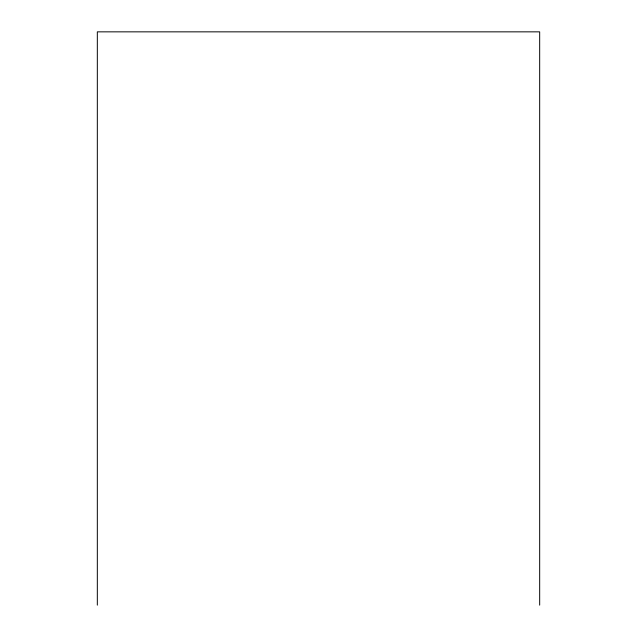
<?xml version="1.0" encoding="UTF-8"?>
<svg xmlns="http://www.w3.org/2000/svg" width="637" height="637" viewBox="0 0 637 637"><rect width="100%" height="100%" fill="white"/><g stroke="black" fill="none" stroke-linecap="round" stroke-linejoin="round"><path stroke-width="0.96" d="M539.674 605.15L539.674 31.85L97.326 31.85L97.326 605.15"/></g></svg>
